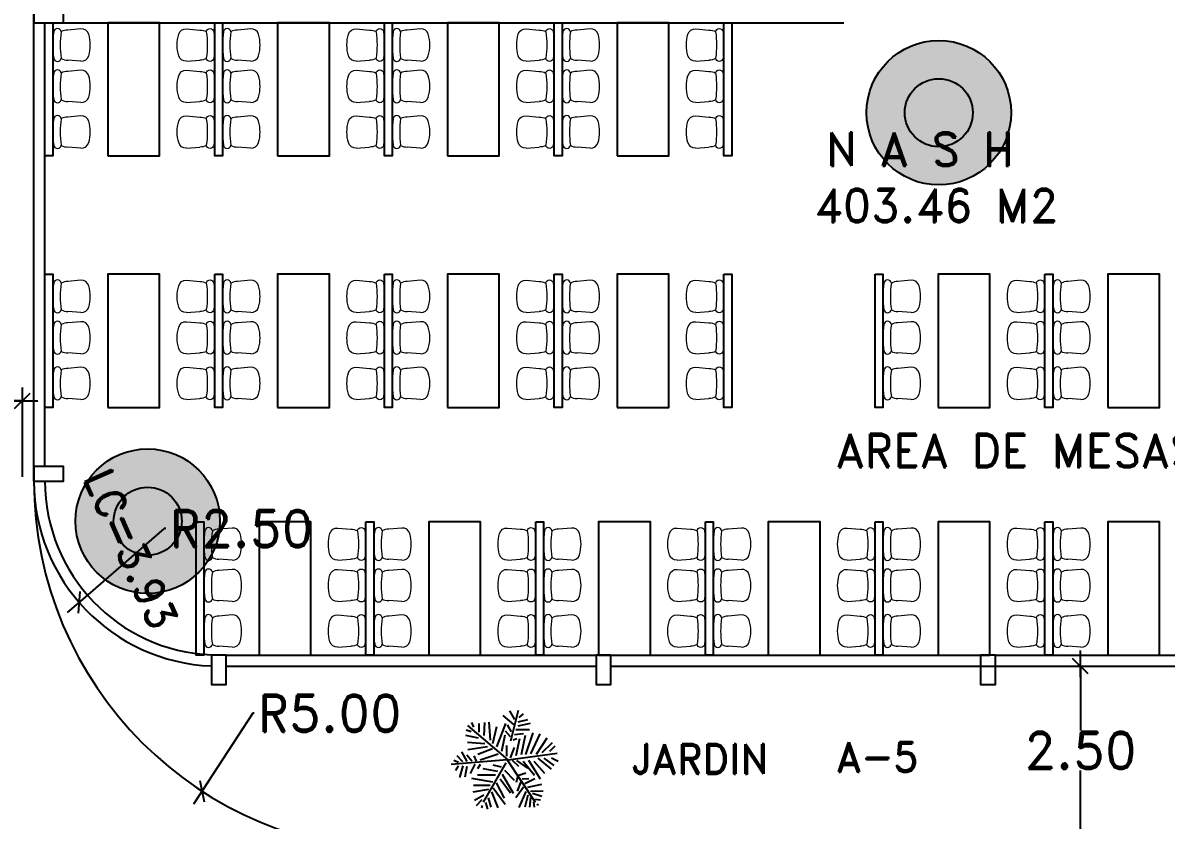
# Model space of a CAD drawing. Header units: millimetres. Extents: x 1590 to 1932, y -48 to 167.
# Drawn here: x 1630.59 to 1646.04, y -12.27 to -1.48 of the extents above; entities that cross this region are included whole.
import ezdxf
from ezdxf.enums import TextEntityAlignment as Align

# ---------------------------------------------------------------- set-up
doc = ezdxf.new("R2010")
doc.units = ezdxf.units.MM
doc.header["$LTSCALE"] = 0.1
doc.header["$MEASUREMENT"] = 0
doc.header["$PDMODE"] = 35
doc.header["$PDSIZE"] = 0.75
doc.layers.get('0').update_dxf_attribs({"linetype": 'CONTINUOUS'})
doc.layers.get('DEFPOINTS').update_dxf_attribs({"linetype": 'CONTINUOUS'})
doc.layers.add('A-FURN-CHAR', color=1, linetype='CONTINUOUS', lineweight=9)
for name, color, linetype in [('A-FURN-PLNT', 1, 'CONTINUOUS'), ('CALLES', 3, 'CONTINUOUS'), ('CAMARAS', 253, 'CONTINUOUS'), ('PARED', 4, 'CONTINUOUS'), ('TERRENO', 4, 'CONTINUOUS'), ('TEXT', 3, 'CONTINUOUS')]:
    doc.layers.add(name, color=color, linetype=linetype)
doc.styles.add('ATT', font='txt')
doc.styles.add('ROMAND', font='romand.shx')
doc.dimstyles.new('URBA', dxfattribs={"dimtxt": 20, "dimasz": 0.5, "dimexe": 1.25, "dimexo": 0.63, "dimgap": 0.63, "dimtad": 0, "dimtih": 1, "dimtoh": 1, "dimzin": 1, "dimdsep": 46, "dimtxsty": 'ROMAND', "dimcen": 2.5, "dimclrd": 1, "dimclre": 1, "dimclrt": 3, "dimadec": 0, "dimazin": 0, "dimtfac": 1, "dimtmove": 0, "dimatfit": 3, "dimfxl": 1, "dimtvp": 1, "dimtolj": 1, "dimtzin": 1, "dimarcsym": 0})

# ---------------------------------------------------------------- blocks, each defined once
blk = doc.blocks.new('UTP1$0$DIMBLOCK')
at = {"color": 1}
blk.add_line((-7.5, 0), (10.5, 0), dxfattribs=at)
at = {"color": 4}
blk.add_line((-5.25, -5.25), (5.25, 5.25), dxfattribs=at)
blk = doc.blocks.new('*D15')
at = {"color": 1, "linetype": 'Continuous', "lineweight": -2, "transparency": 16777216}
for p, q in [((1624.58, -7.622), (1624.58, -6.416)), ((1630.58, -7.622), (1630.58, -6.416)), ((1624.6, -6.596), (1626.798, -6.596)), ((1630.56, -6.596), (1628.362, -6.596))]:
    blk.add_line(p, q, dxfattribs=at)
at = {"layer": 'DEFPOINTS', "color": 0, "linetype": 'Continuous', "transparency": 16777216}
for p in [(1624.58, -6.596), (1624.58, -7.684), (1630.58, -7.684)]:
    blk.add_point(p, dxfattribs=at)
at = {"color": 1, "linetype": 'Continuous', "lineweight": -2, "transparency": 16777216, "xscale": 0.02, "yscale": 0.02, "zscale": 0.02, "rotation": 180}
blk.add_blockref('UTP1$0$DIMBLOCK', (1624.58, -6.596), dxfattribs=at)
at = {"color": 1, "linetype": 'Continuous', "lineweight": -2, "transparency": 16777216, "xscale": 0.02, "yscale": 0.02, "zscale": 0.02}
blk.add_blockref('UTP1$0$DIMBLOCK', (1630.58, -6.596), dxfattribs=at)
at = {"color": 3, "linetype": 'Continuous', "transparency": 16777216, "insert": (1627.58, -6.596), "char_height": 0.5, "attachment_point": 5, "style": 'ROMAND'}
blk.add_mtext('\\A1;6.00', dxfattribs=at)
blk = doc.blocks.new('*D161')
at = {"layer": 'CALLES', "color": 1, "linetype": 'Continuous', "transparency": 16777216}
for p, q in [((1625.919, -15.296), (1625.103, -16.128)), ((1625.939, -15.296), (1625.919, -15.296))]:
    blk.add_line(p, q, dxfattribs=at)
at = {"layer": 'DEFPOINTS', "color": 0, "linetype": 'Continuous', "transparency": 16777216}
for p in [(1635.593, -5.434), (1625.089, -16.142)]:
    blk.add_point(p, dxfattribs=at)
at = {"layer": 'CALLES', "color": 1, "linetype": 'Continuous', "transparency": 16777216, "xscale": 0.02, "yscale": 0.02, "zscale": 0.02, "rotation": 225.5505925498362}
blk.add_blockref('UTP1$0$DIMBLOCK', (1625.089, -16.142), dxfattribs=at)
at = {"layer": 'CALLES', "color": 3, "linetype": 'Continuous', "transparency": 16777216, "insert": (1627.197, -15.296), "char_height": 0.5, "attachment_point": 5, "style": 'ROMAND'}
blk.add_mtext('\\A1;R15.00', dxfattribs=at)
blk = doc.blocks.new('*D162')
at = {"layer": 'CALLES', "color": 1, "linetype": 'Continuous', "transparency": 16777216}
for p, q in [((1629.338, -12.792), (1628.031, -14.121)), ((1629.358, -12.792), (1629.338, -12.792))]:
    blk.add_line(p, q, dxfattribs=at)
at = {"layer": 'DEFPOINTS', "color": 0, "linetype": 'Continuous', "transparency": 16777216}
for p in [(1636.078, -5.934), (1628.017, -14.136)]:
    blk.add_point(p, dxfattribs=at)
at = {"layer": 'CALLES', "color": 1, "linetype": 'Continuous', "transparency": 16777216, "xscale": 0.02, "yscale": 0.02, "zscale": 0.02, "rotation": 225.4935679042903}
blk.add_blockref('UTP1$0$DIMBLOCK', (1628.017, -14.136), dxfattribs=at)
at = {"layer": 'CALLES', "color": 3, "linetype": 'Continuous', "transparency": 16777216, "insert": (1630.616, -12.792), "char_height": 0.5, "attachment_point": 5, "style": 'ROMAND'}
blk.add_mtext('\\A1;R11.50', dxfattribs=at)
blk = doc.blocks.new('*D246')
at = {"layer": 'CALLES', "color": 1, "linetype": 'Continuous', "transparency": 16777216}
for p, q in [((1633.694, -10.821), (1633.019, -11.858)), ((1633.714, -10.821), (1633.694, -10.821))]:
    blk.add_line(p, q, dxfattribs=at)
at = {"layer": 'DEFPOINTS', "color": 0, "linetype": 'Continuous', "transparency": 16777216}
for p in [(1635.736, -7.684), (1633.008, -11.874)]:
    blk.add_point(p, dxfattribs=at)
at = {"layer": 'CALLES', "color": 1, "linetype": 'Continuous', "transparency": 16777216, "xscale": 0.02, "yscale": 0.02, "zscale": 0.02, "rotation": 236.9337127169594}
blk.add_blockref('UTP1$0$DIMBLOCK', (1633.008, -11.874), dxfattribs=at)
at = {"layer": 'CALLES', "color": 3, "linetype": 'Continuous', "transparency": 16777216, "insert": (1634.734, -10.821), "char_height": 0.5, "attachment_point": 5, "style": 'ROMAND'}
blk.add_mtext('\\A1;R5.00', dxfattribs=at)
blk = doc.blocks.new('*D247')
at = {"layer": 'CALLES', "color": 1, "linetype": 'Continuous', "transparency": 16777216}
for p, q in [((1632.499, -8.323), (1631.361, -9.308)), ((1632.519, -8.323), (1632.499, -8.323))]:
    blk.add_line(p, q, dxfattribs=at)
at = {"layer": 'DEFPOINTS', "color": 0, "linetype": 'Continuous', "transparency": 16777216}
for p in [(1633.236, -7.684), (1631.346, -9.321)]:
    blk.add_point(p, dxfattribs=at)
at = {"layer": 'CALLES', "color": 1, "linetype": 'Continuous', "transparency": 16777216, "xscale": 0.02, "yscale": 0.02, "zscale": 0.02, "rotation": 220.9036302207388}
blk.add_blockref('UTP1$0$DIMBLOCK', (1631.346, -9.321), dxfattribs=at)
at = {"layer": 'CALLES', "color": 3, "linetype": 'Continuous', "transparency": 16777216, "insert": (1633.539, -8.323), "char_height": 0.5, "attachment_point": 5, "style": 'ROMAND'}
blk.add_mtext('\\A1;R2.50', dxfattribs=at)
blk = doc.blocks.new('*D248')
at = {"color": 1, "linetype": 'Continuous', "transparency": 16777216}
for p, q in [((1643.16, -10.184), (1645.065, -10.184)), ((1644.885, -10.204), (1644.885, -11.054)), ((1644.885, -12.664), (1644.885, -11.594)), ((1643.16, -12.684), (1645.065, -12.684))]:
    blk.add_line(p, q, dxfattribs=at)
at = {"layer": 'DEFPOINTS', "color": 0, "linetype": 'Continuous', "transparency": 16777216}
for p in [(1643.098, -10.184), (1644.885, -10.184), (1643.098, -12.684)]:
    blk.add_point(p, dxfattribs=at)
at = {"color": 1, "linetype": 'Continuous', "transparency": 16777216, "xscale": 0.02, "yscale": 0.02, "zscale": 0.02}
for p, rotation in [((1644.885, -10.184), 90), ((1644.885, -12.684), 270)]:
    blk.add_blockref('UTP1$0$DIMBLOCK', p, dxfattribs=dict(at, rotation=rotation))
at = {"color": 3, "linetype": 'Continuous', "transparency": 16777216, "insert": (1644.885, -11.324), "char_height": 0.5, "attachment_point": 5, "style": 'ROMAND'}
blk.add_mtext('\\A1;2.50', dxfattribs=at)
blk = doc.blocks.new('12PPLT13')
at = {"color": 0, "linetype": 'ByBlock'}
for p, q in [((0.072, 0.374), (-0.032, 0.463)), ((0.082, 0.423), (0.032, 0.506)), ((0.043, 0.216), (0.118, 0.512)), ((0.125, 0.441), (0.165, 0.477)), ((0.018, 0.032), (-0.372, 0.365)), ((-0.313, 0.348), (-0.334, 0.395)), ((-0.264, 0.301), (-0.264, 0.385)), ((-0.213, 0.267), (-0.209, 0.393)), ((-0.154, 0.223), (-0.166, 0.397)), ((-0.13, 0.192), (-0.091, 0.357)), ((-0.091, 0.16), (-0.004, 0.385)), ((0.05, 0.305), (0.011, 0.37)), ((0.114, 0.402), (0.206, 0.423)), ((0.114, 0.362), (0.232, 0.388)), ((-0.269, 0.244), (-0.391, 0.267)), ((-0.34, 0.304), (-0.387, 0.319)), ((-0.044, 0.117), (-0.012, 0.275)), ((0.039, 0.256), (-0.007, 0.309)), ((0.064, 0.226), (0.1, 0.238)), ((0.078, 0.277), (0.167, 0.287)), ((0.092, 0.327), (0.224, 0.327)), ((0.095, 0.074), (0.13, 0.239)), ((0.145, 0.085), (0.185, 0.271)), ((0.189, 0.085), (0.26, 0.294)), ((0.236, 0.093), (0.327, 0.286)), ((0.292, 0.089), (0.393, 0.247)), ((-0.209, 0.188), (-0.374, 0.2)), ((-0.181, 0.16), (-0.372, 0.13)), ((-0.134, 0.14), (-0.275, 0.084)), ((0.003, 0.07), (0.003, 0.172)), ((0.039, 0.054), (0.078, 0.153)), ((0.346, 0.104), (0.445, 0.2)), ((0.421, 0.117), (0.472, 0.168)), ((0.007, 0.034), (-0.532, -0.012)), ((-0.461, 0.009), (-0.508, 0.027)), ((-0.421, 0.013), (-0.475, 0.073)), ((-0.38, 0.017), (-0.429, 0.11)), ((-0.335, 0.019), (-0.382, 0.08)), ((-0.289, 0.021), (-0.311, 0.073)), ((-0.079, 0.089), (-0.252, 0.031)), ((-0.006, 0.006), (-0.224, -0.376)), ((0.007, 0.034), (0.279, -0.377)), ((0.018, 0.032), (0.492, 0.097)), ((0.055, 0.031), (0.118, -0.029)), ((0.098, 0.026), (0.204, -0.048)), ((0.161, 0.022), (0.271, -0.115)), ((0.213, 0.031), (0.327, -0.151)), ((0.264, 0.022), (0.367, -0.096)), ((0.303, 0.05), (0.433, -0.057)), ((0.361, 0.05), (0.457, -0.021)), ((0.436, 0.054), (0.5, 0.022)), ((-0.464, -0.026), (-0.49, -0.07)), ((-0.421, -0.026), (-0.454, -0.137)), ((-0.382, -0.03), (-0.4, -0.134)), ((-0.306, -0.009), (-0.35, -0.098)), ((-0.252, -0.011), (-0.278, -0.054)), ((-0.083, -0.08), (-0.224, -0.053)), ((-0.048, -0.037), (-0.126, -0.017)), ((-0.04, -0.104), (0.067, -0.289)), ((-0.019, -0.066), (0.075, -0.164)), ((0.12, -0.114), (0.189, -0.092)), ((-0.13, -0.183), (-0.335, -0.147)), ((-0.158, -0.214), (-0.316, -0.214)), ((-0.106, -0.115), (-0.28, -0.115)), ((-0.098, -0.19), (-0.02, -0.336)), ((-0.059, -0.151), (0.039, -0.286)), ((0.109, -0.131), (0.095, -0.185)), ((0.139, -0.18), (0.104, -0.269)), ((0.153, -0.15), (0.217, -0.147)), ((0.178, -0.194), (0.275, -0.148)), ((0.206, -0.23), (0.342, -0.202)), ((-0.173, -0.254), (-0.323, -0.28)), ((-0.217, -0.308), (-0.308, -0.359)), ((-0.145, -0.277), (-0.083, -0.43)), ((-0.126, -0.237), (-0.012, -0.395)), ((0.165, -0.23), (0.092, -0.334)), ((0.189, -0.273), (0.121, -0.427)), ((0.206, -0.308), (0.178, -0.423)), ((0.232, -0.33), (0.222, -0.423)), ((0.232, -0.269), (0.356, -0.266)), ((0.253, -0.287), (0.342, -0.316)), ((-0.237, -0.352), (-0.292, -0.411)), ((-0.233, -0.408), (-0.241, -0.43)), ((-0.201, -0.38), (-0.181, -0.443)), ((-0.177, -0.333), (-0.151, -0.423)), ((0.261, -0.377), (0.267, -0.423)), ((0.275, -0.348), (0.328, -0.352)), ((0.293, -0.395), (0.311, -0.401))]:
    blk.add_line(p, q, dxfattribs=at)
at = {"color": 0, "linetype": 'ByBlock', "style": 'ATT'}
for tag, p, flags in [('ITEM', (-1, -3.25), 3), ('ROOM_NUMBER', (-1, -4.583), 1)]:
    blk.add_attdef(tag, p, '', height=1, dxfattribs=dict(at, flags=flags))
blk = doc.blocks.new('12PSTG01')
at = {"color": 0, "linetype": 'ByBlock'}
for p, q in [((-4.996459, 8.562867), (-11.998837, 7.942727)), ((-4.996459, -8.562867), (-11.998837, -8.055343))]:
    blk.add_line(p, q, dxfattribs=at)
for centre, radius, start, end in [((28, 0), 48, 171.544527, 188.455473), ((-17.5, 6.763875), 2, 8.455473, 171.544527), ((31.956522, 0), 48, 171.544527, 188.455473), ((-11.998837, -0.056308), 7.999035, 90, 116.212212), ((-4.647836, 4.578088), 4, 16.10866, 95), ((-20.5, 0), 20.5, 343.89134, 16.10866), ((-4.647836, -4.578088), 4, 265, 343.89134), ((-17.5, -6.763875), 2, 188.455473, 351.544527), ((-11.998837, -0.056308), 7.999035, 243.61801, 270)]:
    blk.add_arc(centre, radius, start, end, dxfattribs=at)
at = {"color": 0, "linetype": 'ByBlock', "style": 'ATT'}
for tag, p, flags in [('ITEM', (-19.5, -17.5), 3), ('ROOM_NUMBER', (-19.5, -25.5), 1)]:
    blk.add_attdef(tag, p, '', height=6, dxfattribs=dict(at, flags=flags))
blk = doc.blocks.new('cams')
at = {"layer": 'CAMARAS', "linetype": 'Continuous', "true_color": 0xffffff}
h = blk.add_hatch(color=7, dxfattribs=at)
h.dxf.hatch_style = 1
h.paths.add_polyline_path([(-0.977, 0, 1), (0.977, 0, 1)])
h.paths.add_polyline_path([(0.46, 0, -1), (-0.46, 0, -1)], flags=16)
at = {"layer": 'CAMARAS', "linetype": 'Continuous', "true_color": 0x939598}
h = blk.add_hatch(color=252, dxfattribs=at)
h.dxf.hatch_style = 1
h.paths.add_polyline_path([(-0.46, 0, 1), (0.46, 0, 1)])
at = {"layer": 'CAMARAS', "color": 0, "linetype": 'Continuous'}
for radius in [0.977, 0.977, 0.977, 0.46]:
    blk.add_circle((0, 0), radius, dxfattribs=at)

msp = doc.modelspace()

# ---------------------------------------------------------------- linework, layer by layer
at = {"color": 6, "linetype": 'Continuous'}
for points in [[(1630.7358, -1.2842), (1630.7358, -1.4842), (1631.1358, -1.4842), (1631.1358, -1.2842)], [(1630.7358, -7.4842), (1630.7358, -7.6842), (1631.1358, -7.6842), (1631.1358, -7.4842)], [(1633.3358, -10.0342), (1633.1358, -10.0342), (1633.1358, -10.4342), (1633.3358, -10.4342)], [(1638.5358, -10.0342), (1638.3358, -10.0342), (1638.3358, -10.4342), (1638.5358, -10.4342)], [(1643.7358, -10.0342), (1643.5358, -10.0342), (1643.5358, -10.4342), (1643.7358, -10.4342)]]:
    msp.add_lwpolyline(points, close=True, dxfattribs=at)
at = {"color": 1, "linetype": 'Continuous'}
for points in [[(1630.8858, -1.4842), (1630.9907, -1.4842), (1630.9907, -3.2842), (1630.8858, -3.2842)], [(1631.7358, -3.2842), (1632.4358, -3.2842), (1632.4358, -1.4842), (1631.7358, -1.4842)], [(1633.1808, -1.4842), (1633.2858, -1.4842), (1633.2858, -3.2842), (1633.1808, -3.2842)], [(1634.0308, -3.2842), (1634.7308, -3.2842), (1634.7308, -1.4842), (1634.0308, -1.4842)], [(1635.4759, -1.4842), (1635.5808, -1.4842), (1635.5808, -3.2842), (1635.4759, -3.2842)], [(1636.3259, -3.2842), (1637.0259, -3.2842), (1637.0259, -1.4842), (1636.3259, -1.4842)], [(1637.771, -1.4842), (1637.8759, -1.4842), (1637.8759, -3.2842), (1637.771, -3.2842)], [(1638.621, -3.2842), (1639.321, -3.2842), (1639.321, -1.4842), (1638.621, -1.4842)], [(1640.0661, -1.4842), (1640.171, -1.4842), (1640.171, -3.2842), (1640.0661, -3.2842)], [(1630.8858, -4.8842), (1630.9907, -4.8842), (1630.9907, -6.6842), (1630.8858, -6.6842)], [(1631.7358, -6.6842), (1632.4358, -6.6842), (1632.4358, -4.8842), (1631.7358, -4.8842)], [(1633.1808, -4.8842), (1633.2858, -4.8842), (1633.2858, -6.6842), (1633.1808, -6.6842)], [(1634.0308, -6.6842), (1634.7308, -6.6842), (1634.7308, -4.8842), (1634.0308, -4.8842)], [(1635.4759, -4.8842), (1635.5808, -4.8842), (1635.5808, -6.6842), (1635.4759, -6.6842)], [(1636.3259, -6.6842), (1637.0259, -6.6842), (1637.0259, -4.8842), (1636.3259, -4.8842)], [(1637.771, -4.8842), (1637.8759, -4.8842), (1637.8759, -6.6842), (1637.771, -6.6842)], [(1638.621, -6.6842), (1639.321, -6.6842), (1639.321, -4.8842), (1638.621, -4.8842)], [(1640.0661, -4.8842), (1640.171, -4.8842), (1640.171, -6.6842), (1640.0661, -6.6842)], [(1642.1104, -4.8842), (1642.2153, -4.8842), (1642.2153, -6.6842), (1642.1104, -6.6842)], [(1642.9604, -6.6842), (1643.6604, -6.6842), (1643.6604, -4.8842), (1642.9604, -4.8842)], [(1644.4055, -4.8842), (1644.5104, -4.8842), (1644.5104, -6.6842), (1644.4055, -6.6842)], [(1645.2555, -6.6842), (1645.9555, -6.6842), (1645.9555, -4.8842), (1645.2555, -4.8842)], [(1632.9301, -8.2342), (1633.035, -8.2342), (1633.035, -10.0342), (1632.9301, -10.0342)], [(1633.7801, -10.0342), (1634.4801, -10.0342), (1634.4801, -8.2342), (1633.7801, -8.2342)], [(1635.2252, -8.2342), (1635.3301, -8.2342), (1635.3301, -10.0342), (1635.2252, -10.0342)], [(1636.0752, -10.0342), (1636.7752, -10.0342), (1636.7752, -8.2342), (1636.0752, -8.2342)], [(1637.5202, -8.2342), (1637.6252, -8.2342), (1637.6252, -10.0342), (1637.5202, -10.0342)], [(1638.3702, -10.0342), (1639.0702, -10.0342), (1639.0702, -8.2342), (1638.3702, -8.2342)], [(1639.8153, -8.2342), (1639.9202, -8.2342), (1639.9202, -10.0342), (1639.8153, -10.0342)], [(1640.6653, -10.0342), (1641.3653, -10.0342), (1641.3653, -8.2342), (1640.6653, -8.2342)], [(1642.1104, -8.2342), (1642.2153, -8.2342), (1642.2153, -10.0342), (1642.1104, -10.0342)], [(1642.9604, -10.0342), (1643.6604, -10.0342), (1643.6604, -8.2342), (1642.9604, -8.2342)], [(1644.4055, -8.2342), (1644.5104, -8.2342), (1644.5104, -10.0342), (1644.4055, -10.0342)], [(1645.2555, -10.0342), (1645.9555, -10.0342), (1645.9555, -8.2342), (1645.2555, -8.2342)]]:
    msp.add_lwpolyline(points, close=True, dxfattribs=at)
at = {"layer": 'CALLES', "color": 4, "linetype": 'Continuous'}
for centre, radius, start in [((1635.5927, -5.4342), 15, 180), ((1636.0781, -5.9342), 11.5, 180.055)]:
    msp.add_arc(centre, radius, start, 270, dxfattribs=at)
at = {"layer": 'PARED', "color": 3}
msp.add_arc((1635.7358, -7.6842), 5, 180, 270, dxfattribs=at)
at = {"layer": 'TERRENO', "color": 4, "linetype": 'Continuous'}
for p, q in [((1630.7358, -7.6842), (1630.7358, -1.3342)), ((1630.8858, -1.4842), (1641.6858, -1.4842)), ((1630.8858, -7.4842), (1630.8858, -1.4842)), ((1633.3358, -10.0342), (1638.3358, -10.0342)), ((1638.5358, -10.0342), (1643.5358, -10.0342)), ((1643.7358, -10.0342), (1648.7358, -10.0342)), ((1633.3358, -10.1842), (1638.3358, -10.1842)), ((1638.5358, -10.1842), (1643.5358, -10.1842)), ((1643.7358, -10.1842), (1648.7358, -10.1842))]:
    msp.add_line(p, q, dxfattribs=at)
for radius, end in [(2.5, 267.70756), (2.35, 267.56115)]:
    msp.add_arc((1633.2358, -7.6842), radius, 180, end, dxfattribs=at)

# ---------------------------------------------------------------- block references
at = {"layer": 'A-FURN-CHAR', "color": 8}
for p, xscale, yscale, zscale in [((1631.4987, -1.7835), 0.02539999999999054, 0.02539999999999054, 0.02539999999999054), ((1632.6728, -1.7835), -0.02539999999999054, 0.02540000000000475, 0.0254), ((1633.7938, -1.7835), 0.02539999999999054, 0.02539999999999054, 0.02539999999999054), ((1634.9679, -1.7835), -0.02539999999999054, 0.02540000000000475, 0.0254), ((1636.0888, -1.7835), 0.02539999999999054, 0.02539999999999054, 0.02539999999999054), ((1637.263, -1.7835), -0.02539999999999054, 0.02540000000000475, 0.0254), ((1638.3839, -1.7835), 0.02539999999999054, 0.02539999999999054, 0.02539999999999054), ((1639.5581, -1.7835), -0.02539999999999054, 0.02540000000000475, 0.0254), ((1631.4987, -2.3432), 0.02539999999999054, 0.02539999999999054, 0.02539999999999054), ((1632.6728, -2.3432), -0.02539999999999054, 0.02540000000000475, 0.0254), ((1633.7938, -2.3432), 0.02539999999999054, 0.02539999999999054, 0.02539999999999054), ((1634.9679, -2.3432), -0.02539999999999054, 0.02540000000000475, 0.0254), ((1636.0888, -2.3432), 0.02539999999999054, 0.02539999999999054, 0.02539999999999054), ((1637.263, -2.3432), -0.02539999999999054, 0.02540000000000475, 0.0254), ((1638.3839, -2.3432), 0.02539999999999054, 0.02539999999999054, 0.02539999999999054), ((1639.5581, -2.3432), -0.02539999999999054, 0.02540000000000475, 0.0254), ((1631.4987, -2.9598), 0.02539999999999054, 0.02539999999999054, 0.02539999999999054), ((1632.6728, -2.9598), -0.02539999999999054, 0.02540000000000475, 0.0254), ((1633.7938, -2.9598), 0.02539999999999054, 0.02539999999999054, 0.02539999999999054), ((1634.9679, -2.9598), -0.02539999999999054, 0.02540000000000475, 0.0254), ((1636.0888, -2.9598), 0.02539999999999054, 0.02539999999999054, 0.02539999999999054), ((1637.263, -2.9598), -0.02539999999999054, 0.02540000000000475, 0.0254), ((1638.3839, -2.9598), 0.02539999999999054, 0.02539999999999054, 0.02539999999999054), ((1639.5581, -2.9598), -0.02539999999999054, 0.02540000000000475, 0.0254), ((1631.4987, -5.1835), 0.02539999999999054, 0.02539999999999054, 0.02539999999999054), ((1632.6728, -5.1835), -0.02539999999999054, 0.02540000000000475, 0.0254), ((1633.7938, -5.1835), 0.02539999999999054, 0.02539999999999054, 0.02539999999999054), ((1634.9679, -5.1835), -0.02539999999999054, 0.02540000000000475, 0.0254), ((1636.0888, -5.1835), 0.02539999999999054, 0.02539999999999054, 0.02539999999999054), ((1637.263, -5.1835), -0.02539999999999054, 0.02540000000000475, 0.0254), ((1638.3839, -5.1835), 0.02539999999999054, 0.02539999999999054, 0.02539999999999054), ((1639.5581, -5.1835), -0.02539999999999054, 0.02540000000000475, 0.0254), ((1642.7233, -5.1835), 0.02539999999999054, 0.02539999999999054, 0.02539999999999054), ((1643.8975, -5.1835), -0.02539999999999054, 0.02540000000000475, 0.0254), ((1645.0184, -5.1835), 0.02539999999999054, 0.02539999999999054, 0.02539999999999054), ((1631.4987, -5.7432), 0.02539999999999054, 0.02539999999999054, 0.02539999999999054), ((1632.6728, -5.7432), -0.02539999999999054, 0.02540000000000475, 0.0254), ((1633.7938, -5.7432), 0.02539999999999054, 0.02539999999999054, 0.02539999999999054), ((1634.9679, -5.7432), -0.02539999999999054, 0.02540000000000475, 0.0254), ((1636.0888, -5.7432), 0.02539999999999054, 0.02539999999999054, 0.02539999999999054), ((1637.263, -5.7432), -0.02539999999999054, 0.02540000000000475, 0.0254), ((1638.3839, -5.7432), 0.02539999999999054, 0.02539999999999054, 0.02539999999999054), ((1639.5581, -5.7432), -0.02539999999999054, 0.02540000000000475, 0.0254), ((1642.7233, -5.7432), 0.02539999999999054, 0.02539999999999054, 0.02539999999999054), ((1643.8975, -5.7432), -0.02539999999999054, 0.02540000000000475, 0.0254), ((1645.0184, -5.7432), 0.02539999999999054, 0.02539999999999054, 0.02539999999999054), ((1631.4987, -6.3598), 0.02539999999999054, 0.02539999999999054, 0.02539999999999054), ((1632.6728, -6.3598), -0.02539999999999054, 0.02540000000000475, 0.0254), ((1633.7938, -6.3598), 0.02539999999999054, 0.02539999999999054, 0.02539999999999054), ((1634.9679, -6.3598), -0.02539999999999054, 0.02540000000000475, 0.0254), ((1636.0888, -6.3598), 0.02539999999999054, 0.02539999999999054, 0.02539999999999054), ((1637.263, -6.3598), -0.02539999999999054, 0.02540000000000475, 0.0254), ((1638.3839, -6.3598), 0.02539999999999054, 0.02539999999999054, 0.02539999999999054), ((1639.5581, -6.3598), -0.02539999999999054, 0.02540000000000475, 0.0254), ((1642.7233, -6.3598), 0.02539999999999054, 0.02539999999999054, 0.02539999999999054), ((1643.8975, -6.3598), -0.02539999999999054, 0.02540000000000475, 0.0254), ((1645.0184, -6.3598), 0.02539999999999054, 0.02539999999999054, 0.02539999999999054), ((1633.543, -8.5335), 0.02539999999999054, 0.02539999999999054, 0.02539999999999054), ((1634.7172, -8.5335), -0.02539999999999054, 0.02540000000000475, 0.0254), ((1635.8381, -8.5335), 0.02539999999999054, 0.02539999999999054, 0.02539999999999054), ((1637.0122, -8.5335), -0.02539999999999054, 0.02540000000000475, 0.0254), ((1638.1332, -8.5335), 0.02539999999999054, 0.02539999999999054, 0.02539999999999054), ((1639.3073, -8.5335), -0.02539999999999054, 0.02540000000000475, 0.0254), ((1640.4282, -8.5335), 0.02539999999999054, 0.02539999999999054, 0.02539999999999054), ((1641.6024, -8.5335), -0.02539999999999054, 0.02540000000000475, 0.0254), ((1642.7233, -8.5335), 0.02539999999999054, 0.02539999999999054, 0.02539999999999054), ((1643.8975, -8.5335), -0.02539999999999054, 0.02540000000000475, 0.0254), ((1645.0184, -8.5335), 0.02539999999999054, 0.02539999999999054, 0.02539999999999054), ((1633.543, -9.0932), 0.02539999999999054, 0.02539999999999054, 0.02539999999999054), ((1634.7172, -9.0932), -0.02539999999999054, 0.02540000000000475, 0.0254), ((1635.8381, -9.0932), 0.02539999999999054, 0.02539999999999054, 0.02539999999999054), ((1637.0122, -9.0932), -0.02539999999999054, 0.02540000000000475, 0.0254), ((1638.1332, -9.0932), 0.02539999999999054, 0.02539999999999054, 0.02539999999999054), ((1639.3073, -9.0932), -0.02539999999999054, 0.02540000000000475, 0.0254), ((1640.4282, -9.0932), 0.02539999999999054, 0.02539999999999054, 0.02539999999999054), ((1641.6024, -9.0932), -0.02539999999999054, 0.02540000000000475, 0.0254), ((1642.7233, -9.0932), 0.02539999999999054, 0.02539999999999054, 0.02539999999999054), ((1643.8975, -9.0932), -0.02539999999999054, 0.02540000000000475, 0.0254), ((1645.0184, -9.0932), 0.02539999999999054, 0.02539999999999054, 0.02539999999999054), ((1633.543, -9.7098), 0.02539999999999054, 0.02539999999999054, 0.02539999999999054), ((1634.7172, -9.7098), -0.02539999999999054, 0.02540000000000475, 0.0254), ((1635.8381, -9.7098), 0.02539999999999054, 0.02539999999999054, 0.02539999999999054), ((1637.0122, -9.7098), -0.02539999999999054, 0.02540000000000475, 0.0254), ((1638.1332, -9.7098), 0.02539999999999054, 0.02539999999999054, 0.02539999999999054), ((1639.3073, -9.7098), -0.02539999999999054, 0.02540000000000475, 0.0254), ((1640.4282, -9.7098), 0.02539999999999054, 0.02539999999999054, 0.02539999999999054), ((1641.6024, -9.7098), -0.02539999999999054, 0.02540000000000475, 0.0254), ((1642.7233, -9.7098), 0.02539999999999054, 0.02539999999999054, 0.02539999999999054), ((1643.8975, -9.7098), -0.02539999999999054, 0.02540000000000475, 0.0254), ((1645.0184, -9.7098), 0.02539999999999054, 0.02539999999999054, 0.02539999999999054)]:
    msp.add_blockref('12PSTG01', p, dxfattribs=dict(at, xscale=xscale, yscale=yscale, zscale=zscale))
at = {"layer": 'A-FURN-PLNT', "xscale": 1.400000000000091, "yscale": 1.400000000000091, "zscale": 1.400000000000091}
msp.add_blockref('12PPLT13', (1637.1238, -11.4982), dxfattribs=at)
at = {"layer": 'CAMARAS', "color": 0, "linetype": 'Continuous'}
for p in [(1642.9704, -2.6991), (1632.2742, -8.2238)]:
    msp.add_blockref('cams', p, dxfattribs=at)

# ---------------------------------------------------------------- texts
at = {"layer": 'TEXT', "style": 'ROMAND'}
for s, height, p in [('N A S H', 0.45, (1641.4434, -3.419)), ('403.46 M2', 0.45, (1641.2859, -4.1798)), ('AREA DE MESAS', 0.45, (1641.5805, -7.4944)), ('JARDIN', 0.4, (1638.7987, -11.639))]:
    msp.add_text(s, height=height, dxfattribs=at).set_placement(p)
at = {"layer": 'TEXT', "color": 2, "style": 'ROMAND'}
msp.add_text('LC=3.93', height=0.4, rotation=293.9876, dxfattribs=at).set_placement((1631.8634, -8.6807), align=Align.CENTER)
msp.add_text('A-5', height=0.4, dxfattribs=at).set_placement((1641.5835, -11.6126))

# ---------------------------------------------------------------- dimensions: what is measured, and where the dimension line sits
at = {"color": 3, "linetype": 'Continuous'}
dim = msp.add_linear_dim(base=(1624.58, -6.5963), p1=(1630.58, -7.6842), p2=(1624.58, -7.6842), dimstyle='URBA', override={"dimtxt": 0.5, "dimasz": 0.02, "dimexe": 0.18, "dimexo": 0.0625, "dimgap": 0.02, "dimzin": 0, "dimblk1": 'UTP1$0$DIMBLOCK', "dimblk2": 'UTP1$0$DIMBLOCK', "dimsah": 1, "dimcen": 0.09, "dimtdec": 4, "dimtofl": 0, "dimtvp": 0, "dimtzin": 0}, dxfattribs=at)
dim.commit()
dim.dimension.update_dxf_attribs({"geometry": '*D15', "text_midpoint": (1627.58, -6.5963)})
dim = msp.add_linear_dim(base=(1644.8848, -10.1842), p1=(1643.0976, -12.6842), p2=(1643.0976, -10.1842), angle=90, dimstyle='URBA', override={"dimtxt": 0.5, "dimasz": 0.02, "dimexe": 0.18, "dimexo": 0.0625, "dimgap": 0.02, "dimzin": 0, "dimblk1": 'UTP1$0$DIMBLOCK', "dimblk2": 'UTP1$0$DIMBLOCK', "dimsah": 1, "dimcen": 0.09, "dimtdec": 4, "dimtofl": 0, "dimtvp": 0, "dimtzin": 0}, dxfattribs=at)
dim.commit()
dim.dimension.update_dxf_attribs({"geometry": '*D248', "text_midpoint": (1644.8848, -11.3238), "dimtype": 160})
at = {"layer": 'CALLES', "color": 8, "linetype": 'Continuous'}
for center, mpoint, picture, middle in [((1635.5927, -5.4342), (1625.0885, -16.1422), '*D161', (1627.1968, -15.2959)), ((1636.0781, -5.9342), (1628.0168, -14.1357), '*D162', (1630.6157, -12.7919)), ((1635.7358, -7.6842), (1633.0077, -11.8744), '*D246', (1634.7336, -10.8209))]:
    dim = msp.add_radius_dim(center=center, mpoint=mpoint, dimstyle='URBA', override={"dimtxt": 0.5, "dimasz": 0.02, "dimexe": 0.18, "dimexo": 0.0625, "dimgap": 0.02, "dimzin": 0, "dimblk1": 'UTP1$0$DIMBLOCK', "dimblk2": 'UTP1$0$DIMBLOCK', "dimsah": 1, "dimcen": 0.09, "dimtdec": 4, "dimtofl": 0, "dimtvp": 0, "dimtzin": 0}, dxfattribs=at)
    dim.commit()
    dim.dimension.update_dxf_attribs({"geometry": picture, "text_midpoint": middle, "dimtype": 164})
at = {"layer": 'CALLES', "color": 7, "linetype": 'Continuous'}
dim = msp.add_radius_dim(center=(1633.2358, -7.6842), mpoint=(1631.3462, -9.3212), dimstyle='URBA', override={"dimtxt": 0.5, "dimasz": 0.02, "dimexe": 0.18, "dimexo": 0.0625, "dimgap": 0.02, "dimzin": 0, "dimblk1": 'UTP1$0$DIMBLOCK', "dimblk2": 'UTP1$0$DIMBLOCK', "dimsah": 1, "dimcen": 0.09, "dimtdec": 4, "dimtofl": 0, "dimtvp": 0, "dimtzin": 0}, dxfattribs=at)
dim.commit()
dim.dimension.update_dxf_attribs({"geometry": '*D247', "text_midpoint": (1633.5386, -8.3228), "dimtype": 164})

doc.saveas('drawing.dxf')
